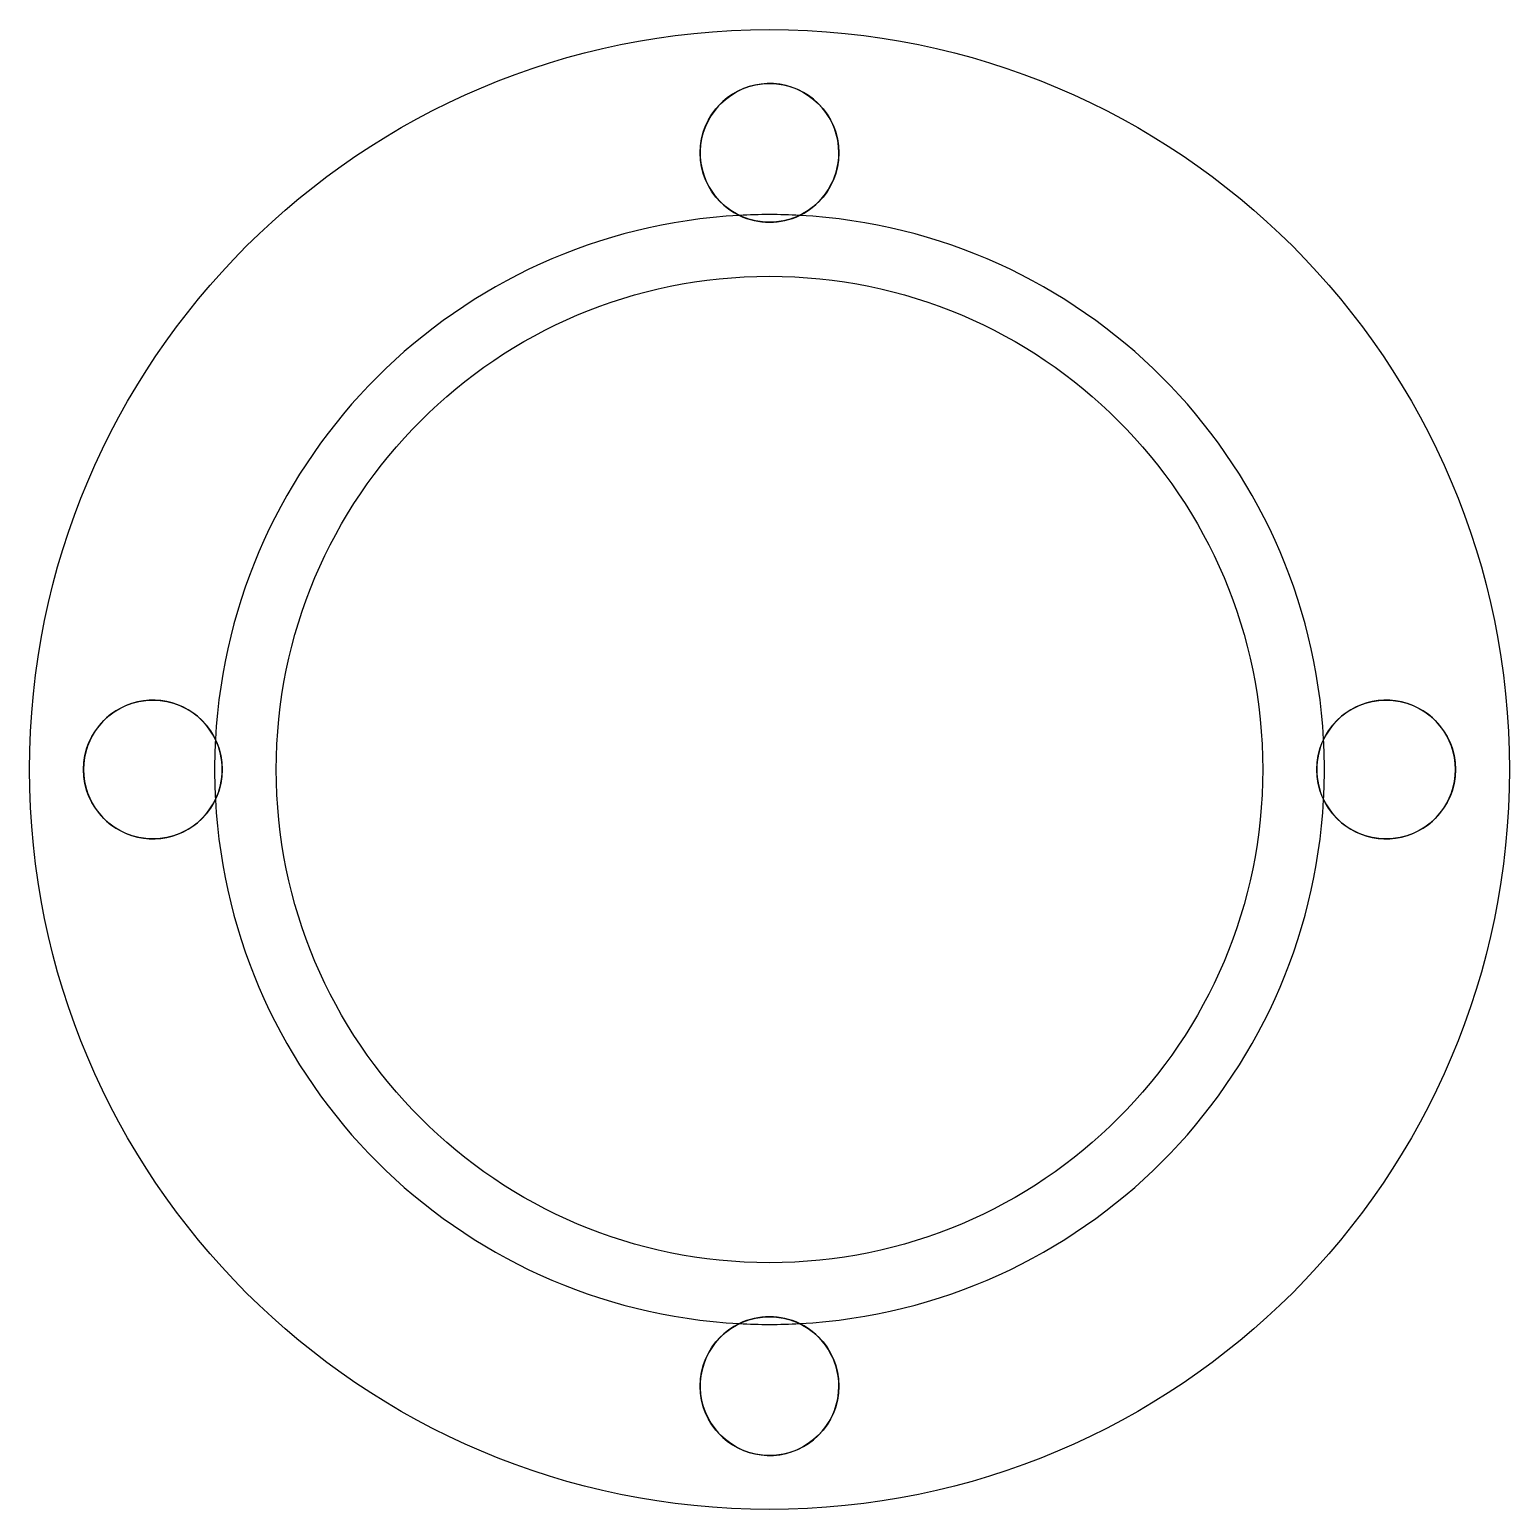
# Model space of a CAD drawing. Header units: millimetres. Extents: x -24 to 24, y -24 to 24.
import ezdxf

# ---------------------------------------------------------------- set-up
doc = ezdxf.new("R2010")
doc.units = ezdxf.units.MM
doc.layers.add('Part', color=7, linetype='CONTINUOUS')

msp = doc.modelspace()

# ---------------------------------------------------------------- linework, layer by layer
at = {"layer": 'Part'}
for p, q in [((2.25, 20, 102), (2.25, 20, 105)), ((2.25, 20, 102), (2.25, 20, 105)), ((2.25, 20), (2.25, 20, 3)), ((2.25, 20), (2.25, 20, 3)), ((-17.75, 0, 102), (-17.75, 0, 105)), ((-17.75, 0, 102), (-17.75, 0, 105)), ((-17.75, 0), (-17.75, 0, 3)), ((-17.75, 0), (-17.75, 0, 3)), ((18, 0, 3), (18, 0, 102)), ((18, 0, 3), (18, 0, 102)), ((22.25, 0), (22.25, 0, 3)), ((22.25, 0), (22.25, 0, 3)), ((22.25, 0, 102), (22.25, 0, 105)), ((22.25, 0, 102), (22.25, 0, 105)), ((24, 0, 102), (24, 0, 105)), ((24, 0, 102), (24, 0, 105)), ((24, 0), (24, 0, 3)), ((24, 0), (24, 0, 3)), ((2.25, -20, 102), (2.25, -20, 105)), ((2.25, -20, 102), (2.25, -20, 105)), ((2.25, -20), (2.25, -20, 3)), ((2.25, -20), (2.25, -20, 3))]:
    msp.add_line(p, q, dxfattribs=at)
for centre, radius in [((0, 0, 102), 24), ((0, 0, 3), 24), ((0, 0, 105), 24), ((0, 0, 102), 24), ((0, 0, 3), 24), ((0, 0), 24), ((0, 0), 24), ((0, 0, 105), 24), ((0, 20, 105), 2.25), ((0, 20), 2.25), ((0, 20), 2.25), ((0, 20, 105), 2.25), ((0, 0), 16), ((0, 0, 105), 16), ((0, 0, 105), 16), ((0, 0), 16), ((-20, 0, 105), 2.25), ((-20, 0), 2.25), ((-20, 0), 2.25), ((-20, 0, 105), 2.25), ((20, 0), 2.25), ((20, 0, 105), 2.25), ((20, 0), 2.25), ((20, 0, 105), 2.25), ((0, -20, 105), 2.25), ((0, -20), 2.25), ((0, -20), 2.25), ((0, -20, 105), 2.25)]:
    msp.add_circle(centre, radius, dxfattribs=at)
for centre, radius, start, end in [((0, 20, 102), 2.25, 0, -115.7505), ((0, 20, 3), 2.25, 0, -115.7505), ((0, 20, 102), 2.25, 0, -115.7505), ((0, 20, 3), 2.25, 0, -115.7505), ((0, 20, 102), 2.25, -64.2495, 0), ((0, 20, 3), 2.25, -64.2495, 0), ((0, 20, 102), 2.25, -64.2495, 0), ((0, 20, 3), 2.25, -64.2495, 0), ((0, 0, 102), 18, 93.1131, 176.8869), ((0, 0, 3), 18, 93.1131, 176.8869), ((0, 0, 102), 18, 93.1131, 176.8869), ((0, 0, 3), 18, 93.1131, 176.8869), ((0, 0, 102), 18, 86.8869, 93.1131), ((0, 0, 3), 18, 86.8869, 93.1131), ((0, 0, 102), 18, 86.8869, 93.1131), ((0, 0, 3), 18, 86.8869, 93.1131), ((0, 20, 102), 2.25, -115.7505, -64.2495), ((0, 20, 3), 2.25, -115.7505, -64.2495), ((0, 20, 102), 2.25, -115.7505, -64.2495), ((0, 20, 3), 2.25, -115.7505, -64.2495), ((0, 0, 102), 18, 3.1131, 86.8869), ((0, 0, 3), 18, 3.1131, 86.8869), ((0, 0, 102), 18, 3.1131, 86.8869), ((0, 0, 3), 18, 3.1131, 86.8869), ((-20, 0, 102), 2.25, 25.7505, -25.7505), ((-20, 0, 3), 2.25, 25.7505, -25.7505), ((-20, 0, 102), 2.25, 25.7505, -25.7505), ((-20, 0, 3), 2.25, 25.7505, -25.7505), ((20, 0, 102), 2.25, 0, 154.2495), ((20, 0, 3), 2.25, 0, 154.2495), ((20, 0, 3), 2.25, 0, 154.2495), ((20, 0, 102), 2.25, 0, 154.2495), ((0, 0, 102), 18, 176.8869, -176.8869), ((0, 0, 3), 18, 176.8869, -176.8869), ((0, 0, 102), 18, 176.8869, -176.8869), ((0, 0, 3), 18, 176.8869, -176.8869), ((-20, 0, 102), 2.25, 0, 25.7505), ((-20, 0, 3), 2.25, 0, 25.7505), ((-20, 0, 102), 2.25, 0, 25.7505), ((-20, 0, 3), 2.25, 0, 25.7505), ((20, 0, 3), 2.25, 154.2495, -154.2495), ((20, 0, 102), 2.25, 154.2495, -154.2495), ((20, 0, 3), 2.25, 154.2495, -154.2495), ((20, 0, 102), 2.25, 154.2495, -154.2495), ((0, 0, 3), 18, 0, 3.1131), ((0, 0, 102), 18, 0, 3.1131), ((0, 0, 3), 18, 0, 3.1131), ((0, 0, 102), 18, 0, 3.1131), ((-20, 0, 102), 2.25, -25.7505, 0), ((-20, 0, 3), 2.25, -25.7505, 0), ((-20, 0, 102), 2.25, -25.7505, 0), ((-20, 0, 3), 2.25, -25.7505, 0), ((0, 0, 102), 18, -3.1131, 0), ((0, 0, 3), 18, -3.1131, 0), ((0, 0, 3), 18, -3.1131, 0), ((0, 0, 102), 18, -3.1131, 0), ((20, 0, 102), 2.25, -154.2495, 0), ((20, 0, 3), 2.25, -154.2495, 0), ((20, 0, 3), 2.25, -154.2495, 0), ((20, 0, 102), 2.25, -154.2495, 0), ((0, 0, 102), 18, -176.8869, -93.1131), ((0, 0, 3), 18, -176.8869, -93.1131), ((0, 0, 102), 18, -176.8869, -93.1131), ((0, 0, 3), 18, -176.8869, -93.1131), ((0, 0, 102), 18, -86.8869, -3.1131), ((0, 0, 3), 18, -86.8869, -3.1131), ((0, 0, 102), 18, -86.8869, -3.1131), ((0, 0, 3), 18, -86.8869, -3.1131), ((0, -20, 102), 2.25, 64.2495, 115.7505), ((0, -20, 3), 2.25, 64.2495, 115.7505), ((0, -20, 102), 2.25, 64.2495, 115.7505), ((0, -20, 3), 2.25, 64.2495, 115.7505), ((0, -20, 102), 2.25, 115.7505, 0), ((0, -20, 3), 2.25, 115.7505, 0), ((0, -20, 102), 2.25, 115.7505, 0), ((0, -20, 3), 2.25, 115.7505, 0), ((0, 0, 102), 18, -93.1131, -86.8869), ((0, 0, 3), 18, -93.1131, -86.8869), ((0, 0, 102), 18, -93.1131, -86.8869), ((0, 0, 3), 18, -93.1131, -86.8869), ((0, -20, 102), 2.25, 0, 64.2495), ((0, -20, 3), 2.25, 0, 64.2495), ((0, -20, 102), 2.25, 0, 64.2495), ((0, -20, 3), 2.25, 0, 64.2495)]:
    msp.add_arc(centre, radius, start, end, dxfattribs=at)
msp.add_open_spline([(16, 0), (16, 0, 105)], degree=1, dxfattribs=at)
msp.add_open_spline([(16, 0), (16, 0, 105)], degree=1, dxfattribs=at)

doc.saveas('drawing.dxf')
